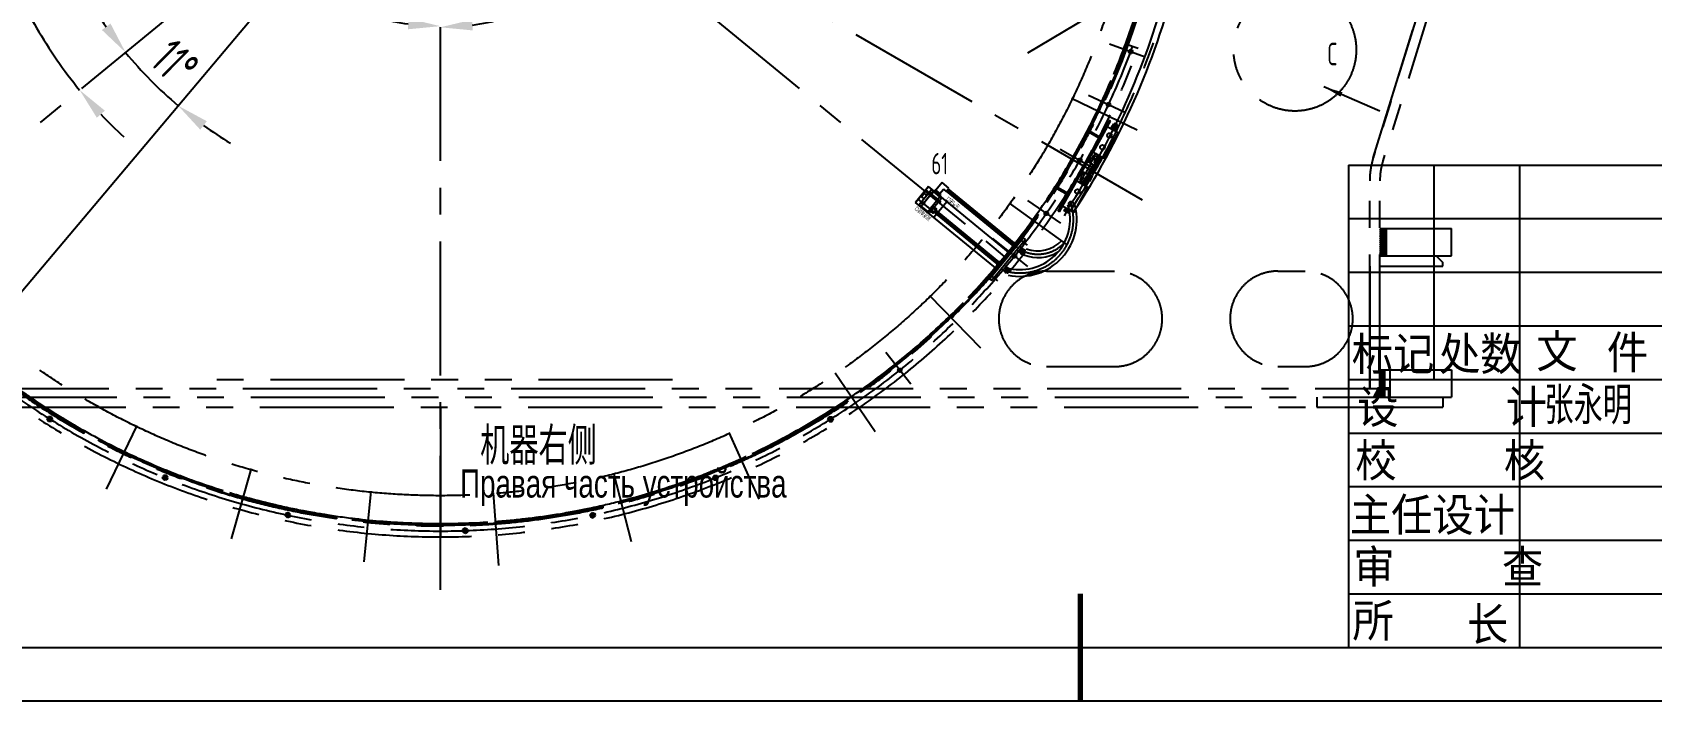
# Model space of a CAD drawing. Header units: millimetres. Extents: x -10 to 16810, y -10 to 11890.
# Drawn here: x 4490 to 10531, y -10 to 2495 of the extents above; entities that cross this region are included whole.
import ezdxf
from ezdxf.enums import TextEntityAlignment as Align

# ---------------------------------------------------------------- set-up
doc = ezdxf.new("R2010")
doc.units = ezdxf.units.MM
doc.header["$LTSCALE"] = 400
for name, pattern in [('F', [0.75, 0.5, -0.25]), ('G', [2, 1.25, -0.25, 0.25, -0.25]), ('K', [2.5, 1.25, -0.25, 0.25, -0.25, 0.25, -0.25])]:
    doc.linetypes.add(name, pattern=pattern)
for name, color, linetype in [('01', 7, 'Continuous'), ('02', 1, 'Continuous'), ('04', 2, 'F'), ('05', 4, 'G'), ('07', 6, 'K'), ('08', 1, 'Continuous'), ('11', 3, 'Continuous'), ('THICK', 7, 'Continuous')]:
    doc.layers.add(name, color=color, linetype=linetype)
doc.styles.get("Standard").update_dxf_attribs({"font": 'isocp', "width": 0.707, "bigfont": 'intecad.shx'})
doc.dimstyles.new('INTE$2', dxfattribs={"dimscale": 40, "dimtxt": 3.5, "dimasz": 3, "dimexe": 3, "dimexo": 0, "dimgap": 1, "dimtad": 1, "dimtih": 1, "dimtoh": 1, "dimdsep": 46, "dimtxsty": 'Standard', "dimcen": 0, "dimclrd": 1, "dimclre": 1, "dimclrt": 3, "dimaunit": 1, "dimazin": 0, "dimtfac": 1, "dimtmove": 0, "dimatfit": 0, "dimfxl": 1, "dimarcsym": 0})
doc.dimstyles.new('副本INTE', dxfattribs={"dimscale": 40, "dimtxt": 3.5, "dimasz": 3, "dimexe": 3, "dimexo": 0, "dimgap": 1, "dimtad": 1, "dimdec": 3, "dimdsep": 46, "dimtxsty": 'Standard', "dimcen": 0, "dimclrd": 1, "dimclre": 1, "dimclrt": 3, "dimaunit": 1, "dimadec": 0, "dimazin": 0, "dimtfac": 1, "dimtdec": 3, "dimtmove": 0, "dimatfit": 3, "dimfxl": 1, "dimarcsym": 0})

# ---------------------------------------------------------------- blocks, each defined once
blk = doc.blocks.new('*U8')
at = {"layer": '01'}
for p, q in [((0, 10), (-9, 4.8)), ((-9, 4.8), (-9, 0)), ((-9, -4.8), (-9, 0)), ((9, 4.8), (0, 10)), ((9, 0), (9, 4.8)), ((0, -10), (-9, -4.8)), ((9, -4.8), (0, -10)), ((9, 0), (9, -4.8))]:
    blk.add_line(p, q, dxfattribs=at)
blk.add_circle((0, 0), 4.8, dxfattribs=at)
at = {"layer": '02'}
blk.add_arc((0, 0), 6, 266.55771, 182.61135, dxfattribs=at)
at = {"layer": '05'}
for p, q in [((9.6, 0), (-9.8, 0)), ((0, 10.6), (0, -10.5))]:
    blk.add_line(p, q, dxfattribs=at)
blk = doc.blocks.new('*D17')
at = {"layer": '08', "color": 1, "lineweight": -2}
for start, end in [(93.78815, 107.54331), (122.52341, 136.8964)]:
    blk.add_arc((6012.4, 3382.1), 1815.3, start, end, dxfattribs=at)
at = {"layer": '08', "color": 1}
for points in [[(5891.8, 5213.5), (5893.1, 5173.5), (6012.4, 5197.4)], [(4702, 4609.4), (4671.9, 4635.7), (4607.9, 4532.3)]]:
    blk.add_solid(points, dxfattribs=at)
at = {"layer": 'Defpoints', "color": 0}
for p in [(6012.4, 5668.1), (3869.3, 5137.1), (5484.8, 5119.1), (8123.7, 1653), (6012.4, 415.2)]:
    blk.add_point(p, dxfattribs=at)
at = {"layer": '08', "color": 3, "insert": (5235.4, 5022.7), "char_height": 140, "attachment_point": 5}
blk.add_mtext("50°41'", dxfattribs=at)
blk = doc.blocks.new('*D18')
at = {"layer": '08', "color": 1, "lineweight": -2}
for start, end in [(72.53329, 86.17368), (43.14176, 57.41161)]:
    blk.add_arc((6012.4, 3382.1), 1797.2, start, end, dxfattribs=at)
at = {"layer": '08', "color": 1}
for points in [[(6131.7, 5155.3), (6133, 5195.3), (6012.4, 5179.3)], [(7338.8, 4624.2), (7308.7, 4597.9), (7402.9, 4520.8)]]:
    blk.add_solid(points, dxfattribs=at)
at = {"layer": 'Defpoints', "color": 0}
for p in [(6012.4, 5668.1), (8155.5, 5137.1), (7011.9, 4875.8), (3901.1, 1653), (6012.4, 415.2)]:
    blk.add_point(p, dxfattribs=at)
at = {"layer": '08', "color": 3, "insert": (6781.7, 5006.4), "char_height": 140, "attachment_point": 5}
blk.add_mtext("50°41'", dxfattribs=at)
blk = doc.blocks.new('7145')
at = {"layer": '01'}
for p, q in [((-10, -99), (-10, 99)), ((0, 99), (-10, 99)), ((-10, 99), (0, 99)), ((0, -99), (0, 99)), ((-35.6, 40), (-37.7, 38.8)), ((-37.7, 29.1), (-35.7, 27.8)), ((330.1, -19), (330.1, 51)), ((330.1, 51), (380.1, 51)), ((380.1, 51), (380.1, -19)), ((395.6, 54), (395.6, -22)), ((395.6, 54), (395.6, -22)), ((-36.6, -50.8), (-38.7, -52)), ((14.6, -52.3), (332.9, -52.3)), ((380.1, -19), (330.1, -19)), ((346.3, -49.6), (332.9, -49.6)), ((332.9, -49.6), (332.9, -66.2)), ((339.4, -49.6), (346.3, -49.6)), ((368.1, -19), (342.1, -19)), ((342.1, -19), (342.1, -29.6)), ((342.1, -29.6), (368.1, -29.6)), ((346.3, -29.6), (346.3, -49.6)), ((349, -29.3), (349, -19)), ((361.2, -29.3), (349, -29.3)), ((361.2, -29.3), (361.2, -19)), ((365.5, -66.2), (365.5, -29.6)), ((368.1, -29.6), (368.1, -19)), ((-38.7, -61.7), (-36.6, -63)), ((-10, -99), (0, -99)), ((14.6, -62.3), (332.9, -62.3)), ((332.9, -66.2), (365.5, -66.2))]:
    blk.add_line(p, q, dxfattribs=at)
at = {"layer": '01', "color": 7, "linetype": 'Continuous'}
for p, q in [((0, 54), (395.6, 54)), ((14.6, 38.5), (330.1, 38.5)), ((14.6, 28.5), (330.1, 28.5)), ((395.6, -22), (395.6, 54)), ((0, -22), (395.6, -22))]:
    blk.add_line(p, q, dxfattribs=at)
at = {"layer": '01'}
for points in [[(-37.7, 38.8), (-37.7, 29.1)], [(-35.7, 27.8), (-24.5, 27.8), (-24.5, 40), (-35.6, 40)], [(-10, 25.5), (-24.5, 25.5), (-24.5, 42.3), (-10, 42.3)], [(0, 42.3), (8.7, 42.3), (8.7, 25.5), (0, 25.5)], [(-38.7, -52), (-38.7, -61.7)], [(-36.6, -63), (-25.4, -63), (-25.4, -50.8), (-36.6, -50.8)], [(-10, -65.3), (-24.5, -65.3), (-24.5, -48.5), (-10, -48.5)], [(0, -48.5), (8.7, -48.5), (8.7, -65.3), (0, -65.3)]]:
    blk.add_lwpolyline(points, dxfattribs=at)
for points in [[(-33.8, 43.1), (-28.2, 43.1), (-28.2, 24.8), (-33.8, 24.8)], [(8.7, 40.9), (14.6, 40.9), (14.6, 26.6), (8.7, 26.6)], [(330.1, 43.6), (320, 43.6), (320, 23.4), (330.1, 23.4)], [(380.1, 6.8), (391.3, 6.8), (391.3, 24.3), (380.1, 24.3)], [(-34.8, -47.7), (-29.2, -47.7), (-29.2, -66), (-34.8, -66)], [(8.7, -49.9), (14.6, -49.9), (14.6, -64.2), (8.7, -64.2)]]:
    blk.add_lwpolyline(points, close=True, dxfattribs=at)
for centre in [(370.6, 38.5), (370.6, 38.5), (370.6, -6.5), (370.6, -6.5)]:
    blk.add_circle(centre, 4.5, dxfattribs=at)
at = {"layer": '04', "color": 2, "linetype": 'F'}
blk.add_line((306.6, -22), (306.6, 54), dxfattribs=at)
blk.add_lwpolyline([(330.1, 29), (338.1, 29), (338.1, 38.5), (330.1, 38.5)], close=True, dxfattribs=at)
at = {"layer": '05', "color": 4, "linetype": 'G'}
for p, q in [((-27.9, 86), (10.3, 86)), ((0, 33.5), (320, 33.5)), ((317.3, 38.5), (395.6, 38.5)), ((317.3, 38.5), (330.1, 38.5)), ((330.1, 38.5), (380.1, 38.5)), ((338.6, 54), (338.6, -22)), ((338.6, 54), (338.6, -22)), ((370.6, 54), (370.6, -22)), ((370.6, 54), (370.6, -22)), ((370.6, 51), (370.6, -19)), ((-5, -57.3), (332.9, -57.3)), ((321, -6.5), (395.6, -6.5)), ((380.1, -6.5), (330.1, -6.5)), ((10.3, -86), (-27.9, -86))]:
    blk.add_line(p, q, dxfattribs=at)
at = {"layer": '11', "width": 0.670431}
for s, p in [('润滑油进口', (312.7, 60)), ('压气进口', (259, -42.5))]:
    blk.add_text(s, height=15, dxfattribs=at).set_placement(p)
blk = doc.blocks.new('*D21')
at = {"layer": '08', "color": 1, "lineweight": -2}
for start, end in [(217.96689, 227.61798), (254.64093, 262.03311)]:
    blk.add_arc((6012.4, 3382.1), 863.7, start, end, dxfattribs=at)
at = {"layer": '08', "color": 1}
for points in [[(5314.9, 2839.6), (5348.1, 2861.9), (5264.4, 2950.3)], [(5894.1, 2546.7), (5891.3, 2506.8), (6012.4, 2518.4)]]:
    blk.add_solid(points, dxfattribs=at)
at = {"layer": 'Defpoints', "color": 0}
for p in [(6012.4, 5668.1), (8630.9, 4893.9), (5457.2, 2720.5), (3405, 1876.7), (6012.4, 415.2)]:
    blk.add_point(p, dxfattribs=at)
at = {"layer": '08', "color": 3, "insert": (5580.5, 2634.1), "char_height": 140, "attachment_point": 5}
blk.add_mtext("60°0'", dxfattribs=at)
blk = doc.blocks.new('*D22')
at = {"layer": '08', "color": 1, "lineweight": -2}
for start, end in [(312.32935, 322.07191), (277.92809, 285.42702)]:
    blk.add_arc((6012.4, 3382.1), 867.9, start, end, dxfattribs=at)
at = {"layer": '08', "color": 1}
for points in [[(6680.4, 2859.8), (6713.6, 2837.4), (6764, 2948.1)], [(6133.5, 2502.5), (6130.7, 2542.4), (6012.4, 2514.2)]]:
    blk.add_solid(points, dxfattribs=at)
at = {"layer": 'Defpoints', "color": 0}
for p in [(6012.4, 5668.1), (3405, 4887.5), (6309.2, 2566.5), (8630.9, 1870.3), (6012.4, 415.2)]:
    blk.add_point(p, dxfattribs=at)
at = {"layer": '08', "color": 3, "insert": (6446.4, 2630.5), "char_height": 140, "attachment_point": 5}
blk.add_mtext("60°0'", dxfattribs=at)
blk = doc.blocks.new('*D23')
at = {"layer": '08', "color": 1, "lineweight": -2}
for start, end in [(98.25992, 104.8467), (132.77801, 141.74008)]:
    blk.add_arc((6012.4, 3382.1), 833.1, start, end, dxfattribs=at)
at = {"layer": '08', "color": 1}
for points in [[(5891.3, 4226.5), (5894.1, 4186.6), (6012.4, 4215.2)], [(5374.8, 3886.8), (5341.7, 3909.2), (5290.9, 3798.7)]]:
    blk.add_solid(points, dxfattribs=at)
at = {"layer": 'Defpoints', "color": 0}
for p in [(6012.4, 5668.1), (3405, 4887.5), (5727.5, 4165), (8630.9, 1870.3), (6012.4, 415.2)]:
    blk.add_point(p, dxfattribs=at)
at = {"layer": '08', "color": 3, "insert": (5595.8, 4103.6), "char_height": 140, "attachment_point": 5}
blk.add_mtext("60°0'", dxfattribs=at)
blk = doc.blocks.new('*D24')
at = {"layer": '08', "color": 1, "lineweight": -2}
for start, end in [(75.00591, 81.82445), (38.17555, 47.3357)]:
    blk.add_arc((6012.4, 3382.1), 841.7, start, end, dxfattribs=at)
at = {"layer": '08', "color": 1}
for points in [[(6130.7, 4195.3), (6133.5, 4235.2), (6012.4, 4223.8)], [(6690.6, 3913.5), (6657.5, 3891.1), (6741.3, 3803)]]:
    blk.add_solid(points, dxfattribs=at)
at = {"layer": 'Defpoints', "color": 0}
for p in [(6012.4, 5668.1), (8630.9, 4893.9), (6553.4, 4026.9), (3405, 1876.7), (6012.4, 415.2)]:
    blk.add_point(p, dxfattribs=at)
at = {"layer": '08', "color": 3, "insert": (6433.2, 4111), "char_height": 140, "attachment_point": 5}
blk.add_mtext("60°0'", dxfattribs=at)
blk = doc.blocks.new('*D29')
at = {"layer": '08', "color": 1, "lineweight": -2}
blk.add_line((4400.7, 2728), (3895.8, 2728), dxfattribs=at)
for start, end in [(202.088, 210), (202.09272, 206.04636), (210, 219.31544), (223.26908, 227.22272)]:
    blk.add_arc((6012.4, 3382.1), 1739.4, start, end, dxfattribs=at)
at = {"layer": '08', "color": 1}
for points in [[(4467.3, 2627.7), (4432, 2609), (4506.1, 2512.4)], [(4730.9, 2176.7), (4760.9, 2203.1), (4666.7, 2280.1)]]:
    blk.add_solid(points, dxfattribs=at)
at = {"layer": 'Defpoints', "color": 0}
for p in [(8155.5, 5137.1), (8630.9, 4893.9), (4609, 2354.6), (3405, 1876.7), (3901.1, 1653)]:
    blk.add_point(p, dxfattribs=at)
at = {"layer": '08', "color": 3, "insert": (4088.2, 2838), "char_height": 140, "attachment_point": 5}
blk.add_mtext("9°19'", dxfattribs=at)
blk = doc.blocks.new('*D30')
at = {"layer": '08', "color": 1, "lineweight": -2}
for start, end in [(210.25321, 214.78433), (219.31544, 229.87266), (234.40377, 238.93489)]:
    blk.add_arc((6012.4, 3382.1), 1517.8, start, end, dxfattribs=at)
at = {"layer": '08', "color": 1}
for points in [[(4781.8, 2528.3), (4749.9, 2504.2), (4838.1, 2420.4)], [(5116.7, 2132.1), (5141.2, 2163.7), (5034.2, 2221.6)]]:
    blk.add_solid(points, dxfattribs=at)
at = {"layer": 'Defpoints', "color": 0}
for p in [(8155.5, 5137.1), (6012.4, 3382.1), (4899.4, 2350.2), (3901.1, 1653), (4253.6, 1295.5)]:
    blk.add_point(p, dxfattribs=at)
at = {"layer": '08', "color": 3, "insert": (5022.4, 2381.3), "char_height": 140, "attachment_point": 5, "rotation": 315.31096}
blk.add_mtext('11°', dxfattribs=at)
blk = doc.blocks.new('headb')
at = {"layer": 'THICK'}
for p, q in [((-180, 45), (-180, 0)), ((-180, 45), (0, 45)), ((-172, 44.98), (-172, 45)), ((-172, 25), (-172, 45)), ((-164, 0), (-164, 45)), ((-180, 30), (-120, 30)), ((-180, 25), (-120, 25)), ((-180, 0), (0, 0))]:
    blk.add_line(p, q, dxfattribs=at)
at = {"layer": 'THICK', "color": 3}
for p, q in [((-180, 40), (-120, 40)), ((-180, 35), (-120, 35)), ((-180, 20), (-120, 20)), ((-180, 15), (-120, 15)), ((-180, 10), (-120, 10)), ((-180, 5), (-120, 5))]:
    blk.add_line(p, q, dxfattribs=at)
at = {"insert": (-161.72, 24.32), "char_height": 3.5, "width": 10.6801, "attachment_point": 1}
blk.add_mtext('张永明', dxfattribs=at)
at = {"layer": 'THICK', "color": 3}
for s, p in [('标记', (-175.84, 27.44)), ('处数', (-167.69, 27.44)), ('文', (-160.55, 27.69)), ('件', (-153.97, 27.57)), ('所', (-177.7, 2.53)), ('长', (-167.02, 2.21))]:
    blk.add_text(s, height=3.5, dxfattribs=at).set_placement(p, align=Align.MIDDLE)
for s, p in [('设     计', (-179.18, 20.57)), ('校     核', (-179.36, 15.59)), ('主任设计', (-179.87, 10.5)), ('审     查', (-179.54, 5.64))]:
    blk.add_text(s, height=3.5, dxfattribs=at).set_placement(p)
blk = doc.blocks.new('*U80')
at = {"layer": '01', "const_width": 0.5}
blk.add_lwpolyline([(210, 0), (210, 10)], dxfattribs=at)
at = {"layer": '01'}
blk.add_lwpolyline([(25, 5), (415, 5)], dxfattribs=at)
at = {"layer": '02'}
blk.add_lwpolyline([(0, 0), (420, 0)], dxfattribs=at)

msp = doc.modelspace()

# ---------------------------------------------------------------- hatches: boundary and pattern name
at = {"layer": '07'}
h = msp.add_hatch(dxfattribs=at)
h.set_pattern_fill('_USER', color=256, scale=5, angle=315, style=0, double=1, pattern_type=0)
h.set_pattern_definition([(315, (-1248.796, -1257.39), (3.535534, 3.535534), []), (45, (-1248.796, -1257.39), (-3.535534, 3.535534), [])])
h.paths.add_polyline_path([(9542.3968, 1763.1027), (9517.3968, 1763.1027), (9517.3968, 1661.1027), (9542.3968, 1661.1027)])
h.paths.add_polyline_path([(9517.3968, 1166.1027), (9517.3968, 1134.1027), (9536.3968, 1134.1027), (9536.3968, 1236.1027), (9517.3968, 1236.1027)])
h = msp.add_hatch(dxfattribs=at)
h.set_pattern_fill('_USER', color=256, scale=5, angle=45, style=0, double=1, pattern_type=0)
h.set_pattern_definition([(315, (-1248.796, 10359.7376), (-3.5355339, -3.5355339), []), (225, (-1248.796, 10359.7376), (-3.5355339, 3.5355339), [])])
h.paths.add_polyline_path([(9517.3968, 1134.1027), (9493.3968, 1134.1027), (9511.3968, 1166.1027), (9517.3968, 1166.1027)])

# ---------------------------------------------------------------- linework, layer by layer
msp.add_line((6012.3968, 1096.1027), (6012.3968, 612.1027))
at = {"layer": '01'}
for p, q in [((4253.5874, 1295.4713), (6012.3968, 3382.1027)), ((8615.3498, 2434.7191), (8568.3652, 2451.8201)), ((8508.7601, 2287.0015), (8513.3353, 2284.9942)), ((8433.7213, 2126.6812), (8431.2684, 2122.3242)), ((8470.481, 2100.2477), (8431.2684, 2122.3242)), ((8472.9339, 2104.6047), (8433.7213, 2126.6812)), ((8312.6153, 1911.5712), (8315.0682, 1915.9281)), ((8351.8279, 1889.4946), (8312.6153, 1911.5712)), ((8354.2808, 1893.8516), (8315.0682, 1915.9281))]:
    msp.add_line(p, q, dxfattribs=at)
at = {"layer": '01', "color": 7, "linetype": 'Continuous'}
for p, q in [((8317.2065, 1827.9998), (8507.5552, 2166.0995)), ((8321.5635, 1825.5469), (8511.9122, 2163.6465)), ((8511.9122, 2163.6465), (8507.5552, 2166.0995)), ((8516.4584, 2139.4005), (8514.6168, 2134.5817)), ((8526.3583, 2127.9713), (8514.6168, 2134.5817)), ((8524.001, 2153.8241), (8519.0743, 2145.0732)), ((8520.4875, 2131.2765), (8534.0603, 2155.3846)), ((8526.2679, 2152.5478), (8521.3412, 2143.7969)), ((8526.0454, 2141.1485), (8522.9908, 2135.7227)), ((8524.001, 2153.8241), (8537.9432, 2145.9746)), ((8527.4492, 2154.6461), (8526.2679, 2152.5478)), ((8527.4492, 2154.6461), (8526.2679, 2152.5478)), ((8529.5232, 2132.045), (8526.3583, 2127.9713)), ((8527.4492, 2154.6461), (8530.4017, 2155.9373)), ((8527.4492, 2154.6461), (8536.8577, 2149.3492)), ((8530.4017, 2155.9373), (8536.4303, 2152.5432)), ((8535.6763, 2147.2509), (8530.7496, 2138.5)), ((8537.9432, 2145.9746), (8533.0166, 2137.2238)), ((8536.8577, 2149.3492), (8535.6763, 2147.2509)), ((8536.8577, 2149.3492), (8536.4303, 2152.5432)), ((8439.5472, 2005.8545), (8418.9424, 1969.2561)), ((8447.3897, 2001.4392), (8426.7849, 1964.8408)), ((8431.1426, 2010.5863), (8440.6982, 2027.5589)), ((8447.3897, 2001.4392), (8431.1426, 2010.5863)), ((8455.2322, 1997.0239), (8434.6275, 1960.4255)), ((8437.8044, 2006.8357), (8447.3599, 2023.8084)), ((8440.6982, 2027.5589), (8456.9452, 2018.4119)), ((8445.096, 2027.4922), (8450.7, 2037.4461)), ((8457.9752, 2020.2413), (8445.096, 2027.4922)), ((8446.5812, 2026.656), (8445.5513, 2024.8267)), ((8447.3897, 2001.4392), (8463.6368, 1992.2922)), ((8450.1326, 2024.6566), (8455.7366, 2034.6104)), ((8450.7, 2037.4461), (8463.5791, 2030.1951)), ((8467.5039, 2037.1663), (8450.8211, 2007.5342)), ((8452.2891, 2036.5514), (8456.9027, 2043.1347)), ((8467.5039, 2037.1663), (8453.9311, 2013.0582)), ((8478.105, 2031.1979), (8456.9027, 2043.1347)), ((8473.1923, 2009.2649), (8456.9452, 2018.4119)), ((8456.975, 1996.0428), (8466.5305, 2013.0154)), ((8467.5039, 2037.1663), (8457.0423, 2018.5843)), ((8457.9752, 2020.2413), (8470.8543, 2012.9903)), ((8476.4583, 2022.9442), (8463.5791, 2030.1951)), ((8463.6368, 1992.2922), (8473.1923, 2009.2649)), ((8465.8177, 2015.8259), (8471.4217, 2025.7798)), ((8469.6887, 2013.6466), (8468.6588, 2011.8172)), ((8470.8543, 2012.9903), (8476.4583, 2022.9442)), ((8474.8692, 2023.8389), (8478.105, 2031.1979)), ((8399.3054, 1942.4412), (8396.0696, 1935.0822)), ((8417.2719, 1923.1454), (8396.0696, 1935.0822)), ((8403.3203, 1953.2897), (8397.7163, 1943.3358)), ((8397.7163, 1943.3358), (8410.5955, 1936.0849)), ((8410.5379, 1973.9879), (8400.9823, 1957.0152)), ((8400.9823, 1957.0152), (8417.2294, 1947.8682)), ((8408.357, 1950.4541), (8402.753, 1940.5002)), ((8416.1995, 1946.0388), (8403.3203, 1953.2897)), ((8404.8055, 1952.4536), (8405.8354, 1954.2829)), ((8406.6708, 1929.1138), (8420.2435, 1953.2219)), ((8406.9322, 1928.9666), (8424.7894, 1960.6848)), ((8417.1996, 1970.2373), (8407.6441, 1953.2646)), ((8416.7154, 1946.9552), (8410.0795, 1935.1685)), ((8443.032, 1955.6938), (8410.5379, 1973.9879)), ((8423.4746, 1928.834), (8410.5955, 1936.0849)), ((8416.1995, 1946.0388), (8429.0786, 1938.7879)), ((8433.4765, 1938.7211), (8417.2294, 1947.8682)), ((8424.042, 1941.6235), (8418.438, 1931.6696)), ((8429.0786, 1938.7879), (8423.4746, 1928.834)), ((8436.3702, 1959.4443), (8426.8147, 1942.4717)), ((8427.913, 1939.4441), (8428.9429, 1941.2735)), ((8429.2448, 1987.5553), (8444.9298, 1978.7247)), ((8443.032, 1955.6938), (8433.4765, 1938.7211)), ((8421.8856, 1929.7287), (8417.2719, 1923.1454)), ((8321.5635, 1825.5469), (8317.2065, 1827.9998)), ((8353.6871, 1835.0036), (8340.1143, 1810.8955)), ((8344.6515, 1834.235), (8347.8163, 1838.3088)), ((8359.5579, 1831.6984), (8347.8163, 1838.3088)), ((8348.1292, 1825.1316), (8351.1839, 1830.5573)), ((8357.7163, 1826.8796), (8359.5579, 1831.6984))]:
    msp.add_line(p, q, dxfattribs=at)
for points in [[(8500.1381, 2142.7331), (8447.1544, 2048.6229), (8487.8533, 2025.7096), (8540.837, 2119.8198)], [(8531.269, 2131.0621), (8534.3236, 2136.4879), (8517.7672, 2145.8091), (8514.7125, 2140.3833)], [(8333.3376, 1846.4603), (8386.3213, 1940.5705), (8427.0202, 1917.6571), (8374.0366, 1823.5469)], [(8359.4621, 1825.8967), (8356.4074, 1820.471), (8339.851, 1829.7922), (8342.9057, 1835.2179)]]:
    msp.add_lwpolyline(points, close=True, dxfattribs=at)
at = {"layer": '01'}
for centre in [(8587.7588, 2423.4501), (8505.2736, 2225.7855), (8397.7777, 2017.7486), (8272.9606, 1819.6189), (8154.6126, 1660.9358), (7726.651, 1234.3511)]:
    msp.add_circle(centre, 7, dxfattribs=at)
at = {"layer": '01', "color": 7, "linetype": 'Continuous'}
for centre in [(8508.6169, 2110.5664), (8482.1452, 2066.6477), (8389.0581, 1901.3053), (8365.2374, 1855.894)]:
    msp.add_circle(centre, 8.6274, dxfattribs=at)
at = {"layer": '01'}
for centre, radius, start, end in [((6012.3968, 3382.1027), 2731, 336.31396247, 351.63956978), ((6017.9062, 3378.9218), 2823.0611, 326.56939835, 345.8252802), ((6017.9062, 3378.9218), 2798.0611, 326.53313998, 344.9070421), ((8174.6494, 1796.7751), 212.0466, 257.9389085, 17.23347305), ((8174.6494, 1796.7751), 187.0466, 257.9389085, 17.23347305), ((8241.7007, 1802.9038), 122.954, 249.34304591, 316.80102616), ((8241.7007, 1802.9038), 147.954, 249.34304591, 300.67541151)]:
    msp.add_arc(centre, radius, start, end, dxfattribs=at)
at = {"layer": '02'}
msp.add_line((9517.3968, 2201.6027), (9308.1502, 2292.1558), dxfattribs=at)
msp.add_lwpolyline([(9374.2281, 2263.5601, 18, 0, 0), (9308.1502, 2292.1558, 0, 0, 0)], format="xyseb", dxfattribs=at)
at = {"layer": '05', "color": 4, "linetype": 'G'}
for p, q in [((6012.3968, 415.2248), (6012.3968, 5668.1027)), ((3869.3323, 5137.1453), (8123.7408, 1653.0372)), ((8155.4613, 5137.1453), (3901.0528, 1653.0372)), ((3404.9558, 4887.5094), (8630.8566, 1870.3342))]:
    msp.add_line(p, q, dxfattribs=at)
at = {"layer": '05'}
for p, q in [((8508.0479, 2452.4625), (8641.291, 2403.966)), ((8366.6081, 2249.8775), (8611.694, 2132.0069)), ((8430.6218, 2260.4124), (8563.7654, 2198.6543)), ((8324.1466, 2059.8628), (8453.7473, 1985.7361)), ((8134.2335, 1858.2741), (8348.8224, 1704.1639)), ((8203.1824, 1867.8491), (8326.0015, 1782.9575)), ((8203.4044, 1621.734), (8072.9596, 1726.5401)), ((7837.388, 1512.9714), (8027.3792, 1318.3849)), ((7767.7089, 1182.9111), (7673.7363, 1300.6473)), ((7485.0912, 1224.4614), (7634.0315, 1006.2492)), ((4880.1723, 1027.8911), (4765.6664, 789.8012)), ((7088.0473, 1001.5102), (7200.0282, 753.6779)), ((5306.1779, 867.0481), (5232.6568, 605.2176)), ((6658.3202, 850.892), (6723.6448, 594.9016)), ((5753.6414, 782.6238), (5727.4723, 519.7266)), ((6208.9671, 777.1833), (6229.4311, 505.9974))]:
    msp.add_line(p, q, dxfattribs=at)
at = {"layer": '05', "color": 4, "linetype": 'G'}
for centre, radius, start, end in [((6017.9062, 3378.9218), 2810.5611, 326.55135, 344.9070421), ((8174.6494, 1796.7751), 199.5466, 257.9389085, 17.23347305), ((8241.7007, 1802.9038), 135.454, 249.34304591, 316.80102616)]:
    msp.add_arc(centre, radius, start, end, dxfattribs=at)
at = {"layer": '05'}
msp.add_arc((6012.3968, 3382.1027), 2748, 199.44011584, 339.99973036, dxfattribs=at)
at = {"layer": '07'}
for p, q in [((9492.4279, 2027.3603), (9735.0615, 2812.0704)), ((9735.0615, 2812.0704), (9492.4279, 2027.3603)), ((9771.3657, 2800.8451), (9528.7321, 2016.1349)), ((8204.1694, 2419.1027), (8645.4646, 2681.8203)), ((9479.3968, 1166.1027), (9479.3968, 1941.1027)), ((9517.3968, 1166.1027), (9517.3968, 1941.1027)), ((9517.3968, 1763.1027), (9784.3968, 1763.1027)), ((9542.3968, 1661.1027), (9542.3968, 1763.1027)), ((9784.3968, 1661.1027), (9784.3968, 1763.1027)), ((9517.3968, 1661.1027), (9784.3968, 1661.1027)), ((9727.3968, 1661.1027), (9752.3968, 1636.1027)), ((9752.3968, 1623.1027), (9752.3968, 1636.1027)), ((8273.3886, 1604.1072), (8527.3886, 1604.106)), ((9136.3886, 1604.1031), (9238.3886, 1604.1027)), ((9479.3968, 1623.1027), (9479.3968, 1166.1027)), ((9517.3968, 1623.1027), (9752.3968, 1623.1027)), ((8273.3869, 1248.1072), (8527.3869, 1248.106)), ((9136.3869, 1248.1031), (9238.3869, 1248.1027)), ((9517.3968, 1236.1027), (9784.3968, 1236.1027)), ((9536.3968, 1134.1027), (9536.3968, 1236.1027)), ((9555.3968, 1134.1027), (9555.3968, 1236.1027)), ((9784.3968, 1236.1027), (9784.3968, 1134.1027)), ((2276.138, 1166.1027), (9517.3968, 1166.1027)), ((6878.5921, 1198.112), (5146.2015, 1198.112)), ((9511.3968, 1166.1027), (9493.3968, 1134.1027)), ((9517.3968, 1166.1027), (9517.3968, 1134.1027)), ((2304.9476, 1134.1027), (9784.3968, 1134.1027)), ((2339.3806, 1096.1027), (9282.3968, 1096.1027)), ((9282.3968, 1134.1027), (9282.3968, 1096.1027)), ((9282.3968, 1096.1027), (9752.3968, 1096.1027)), ((9752.3968, 1134.1027), (9752.3968, 1096.1027))]:
    msp.add_line(p, q, dxfattribs=at)
for centre, radius in [((6012.3968, 3382.1027), 2616), ((9200.3968, 2430.1027), 228.5)]:
    msp.add_circle(centre, radius, dxfattribs=at)
at = {"layer": '07', "color": 6, "linetype": 'K'}
for radius, start, end in [(2729, 188.36043062, 351.63956938), (2726, 188.36043062, 351.63956938), (2720, 190.00013942, 350.00013942), (2770, 200.00026964, 340.00026964), (2770, 200.00026964, 340.00026964), (2726, 200.00027399, 340.00027399), (2720, 200.0002746, 340.0002746)]:
    msp.add_arc((6012.3968, 3382.1027), radius, start, end, dxfattribs=at)
at = {"layer": '07'}
for centre, radius, start, end in [((9771.3968, 1941.1027), 292, 162.81831158, 180), ((9771.3968, 1941.1027), 254, 162.81831159, 180), ((8273.3878, 1426.1072), 178, 89.99972872, 269.99972872), ((8527.3878, 1426.106), 178, 269.99972872, 89.99972872), ((9136.3878, 1426.1031), 178, 89.99972872, 269.99972872), ((9238.3878, 1426.1027), 178, 269.99972872, 89.99972872)]:
    msp.add_arc(centre, radius, start, end, dxfattribs=at)

# ---------------------------------------------------------------- block references
at = {"xscale": 40, "yscale": 40, "zscale": 40}
msp.add_blockref('headb', (16600, 200), dxfattribs=at)
at = {"xscale": -1}
for p, rotation in [((4556.1787, 1051.6665), 147.9999999999548), ((4985.723, 833.094), 158.0617120513209), ((5443.951, 693.5392), 168.0617120511719)]:
    msp.add_blockref('*U8', p, dxfattribs=dict(at, rotation=rotation))
for p, rotation in [((7468.6149, 1051.6665), 212.0000000000663), ((7039.0706, 833.094), 201.93828794868), ((6580.8426, 693.5392), 191.9382879488278), ((6105.3427, 635.675), 181.9382879488139)]:
    msp.add_blockref('*U8', p, dxfattribs=dict(rotation=rotation))
at = {"layer": '02', "xscale": 40, "yscale": 40, "zscale": 40}
msp.add_blockref('*U80', (0, 0), dxfattribs=at)
at = {"layer": '11', "rotation": 140.6845583280207}
msp.add_blockref('7145', (8125.2882, 1651.77), dxfattribs=at)

# ---------------------------------------------------------------- texts
at = {"layer": '02', "insert": (6085.8512, 864.1376), "char_height": 105, "width": 1338.355415, "attachment_point": 1}
msp.add_mtext('{\\fArial|b0|i0|c204|p34;\\C3;Правая часть устройства}', dxfattribs=at)
at = {"layer": '11', "width": 0.707}
msp.add_text('C', height=84, dxfattribs=at).set_placement((9320.8481, 2347.1038), align=Align.BOTTOM_LEFT)
at = {"layer": '11', "color": 3, "linetype": 'Continuous', "width": 0.707}
for s, height, p in [('61', 80, (7844.2708, 1965.4871)), ('机器右侧', 140, (6160.915, 881.6519))]:
    msp.add_text(s, height=height, dxfattribs=at).set_placement(p)

# ---------------------------------------------------------------- dimensions: what is measured, and where the dimension line sits
at = {"layer": '08'}
for base, line1, line2, picture, middle in [((5457.2186, 2720.467), ((6012.3968, 415.2248), (6012.3968, 5668.1027)), ((3404.9558, 1876.6959), (8630.8566, 4893.8711)), '*D21', (5580.5448, 2634.1131)), ((6309.2445, 2566.5202), ((3404.9558, 4887.5094), (8630.8566, 1870.3342)), ((6012.3968, 415.2248), (6012.3968, 5668.1027)), '*D22', (6446.3592, 2630.4578)), ((5727.4553, 4164.9731), ((6012.3968, 415.2248), (6012.3968, 5668.1027)), ((3404.9558, 4887.5094), (8630.8566, 1870.3342)), '*D23', (5595.8401, 4103.6)), ((6553.4289, 4026.8796), ((3404.9558, 1876.6959), (8630.8566, 4893.8711)), ((6012.3968, 415.2248), (6012.3968, 5668.1027)), '*D24', (6433.2451, 4111.0332)), ((5484.8326, 5119.0818), ((6012.3968, 415.2248), (6012.3968, 5668.1027)), ((3869.3323, 5137.1453), (8123.7408, 1653.0372)), '*D17', (5235.3907, 5022.7373)), ((7011.9185, 4875.7508), ((8155.4613, 5137.1453), (3901.0528, 1653.0372)), ((6012.3968, 415.2248), (6012.3968, 5668.1027)), '*D18', (6781.6551, 5006.3779)), ((4608.9759, 2354.5665), ((8155.4613, 5137.1453), (3901.0528, 1653.0372)), ((3404.9558, 1876.6959), (8630.8566, 4893.8711)), '*D29', (4088.232, 2838.0455))]:
    dim = msp.add_angular_dim_2l(base=base, line1=line1, line2=line2, dimstyle='INTE$2', dxfattribs=at)
    dim.commit()
    dim.dimension.update_dxf_attribs({"geometry": picture, "text_midpoint": middle})
dim = msp.add_angular_dim_2l(base=(4899.3699, 2350.1824), line1=((4253.5874, 1295.4713), (6012.3968, 3382.1027)), line2=((8155.4613, 5137.1453), (3901.0528, 1653.0372)), dimstyle='副本INTE', dxfattribs=at)
dim.commit()
dim.dimension.update_dxf_attribs({"geometry": '*D30', "text_midpoint": (4944.9973, 2303.0538), "dimtype": 162})

doc.saveas('drawing.dxf')
